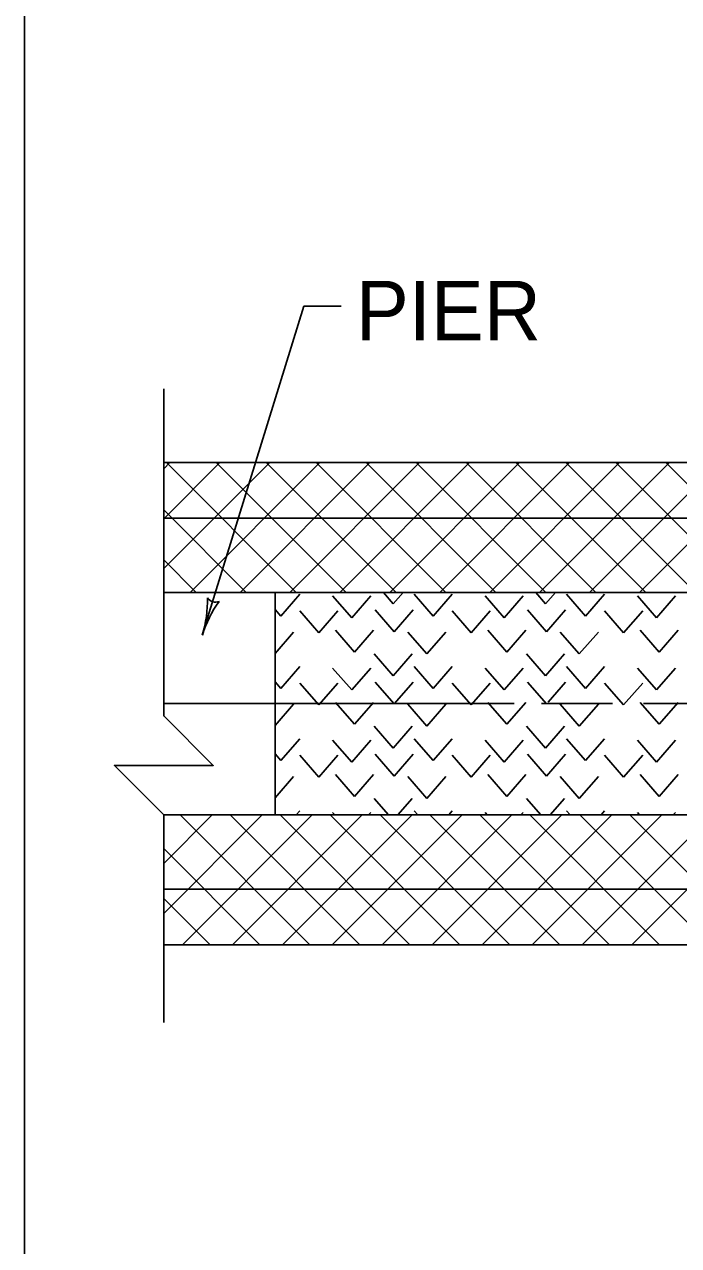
# Model space of a CAD drawing. Extents: x 998.4 to 1037, y 999 to 1022.8.
# Drawn here: x 1007 to 1009.206, y 1010.183 to 1014.298 of the extents above; entities that cross this region are included whole.
import ezdxf

# ---------------------------------------------------------------- set-up
doc = ezdxf.new("R2010")
doc.units = 0
for name, color, linetype in [('Level 1', 7, 'Continuous'), ('Level 10', 7, 'Continuous'), ('Level 11', 7, 'Continuous')]:
    doc.layers.add(name, color=color, linetype=linetype)

msp = doc.modelspace()

# ---------------------------------------------------------------- linework, layer by layer
at = {"layer": 'Level 1'}
for p, q in [((1007.9428, 1013.3488), (1007.6001, 1012.2406)), ((1007.9428, 1013.3488), (1008.0678, 1013.3488)), ((1007.4702, 1012.822), (1013.9702, 1012.822)), ((1007.4702, 1012.8013), (1007.4908, 1012.822)), ((1007.4702, 1012.6328), (1007.6593, 1012.822)), ((1007.4702, 1012.4644), (1007.8278, 1012.822)), ((1007.4702, 1012.822), (1013.9702, 1012.822)), ((1007.4788, 1012.822), (1007.9163, 1012.3845)), ((1007.5587, 1012.3845), (1007.9962, 1012.822)), ((1007.6473, 1012.822), (1008.0848, 1012.3845)), ((1007.7272, 1012.3845), (1008.1647, 1012.822)), ((1007.8158, 1012.822), (1008.2533, 1012.3845)), ((1007.8956, 1012.3845), (1008.3331, 1012.822)), ((1007.9842, 1012.822), (1008.4217, 1012.3845)), ((1008.0641, 1012.3845), (1008.5016, 1012.822)), ((1008.1527, 1012.822), (1008.5902, 1012.3845)), ((1008.2325, 1012.3845), (1008.67, 1012.822)), ((1008.3211, 1012.822), (1008.7586, 1012.3845)), ((1008.4009, 1012.3845), (1008.8384, 1012.822)), ((1008.4895, 1012.822), (1008.927, 1012.3845)), ((1008.5694, 1012.3845), (1009.0069, 1012.822)), ((1008.658, 1012.822), (1009.0955, 1012.3845)), ((1008.7378, 1012.3845), (1009.1753, 1012.822)), ((1008.8264, 1012.822), (1009.2639, 1012.3845)), ((1008.9063, 1012.3845), (1009.3438, 1012.822)), ((1008.9948, 1012.822), (1009.4323, 1012.3845)), ((1009.0748, 1012.3845), (1009.5123, 1012.822)), ((1009.1633, 1012.822), (1009.6008, 1012.3845)), ((1007.4702, 1012.6623), (1007.7479, 1012.3845)), ((1007.4702, 1012.6345), (1013.9702, 1012.6345)), ((1007.4702, 1012.6345), (1013.9702, 1012.6345)), ((1007.4702, 1012.4938), (1007.5794, 1012.3845)), ((1007.4702, 1012.3845), (1007.8452, 1012.3845)), ((1007.4702, 1012.3845), (1007.8452, 1012.3845)), ((1007.8452, 1012.3845), (1007.8452, 1011.6345)), ((1007.8452, 1012.3845), (1010.1577, 1012.3845)), ((1007.8452, 1012.3845), (1007.8452, 1011.6345)), ((1007.8452, 1012.3845), (1010.1577, 1012.3845)), ((1007.8648, 1012.3043), (1007.929, 1012.3779)), ((1008.0396, 1012.3727), (1008.1038, 1012.2989)), ((1008.1038, 1012.2989), (1008.168, 1012.3727)), ((1008.3144, 1012.3779), (1008.3787, 1012.3043)), ((1008.3787, 1012.3043), (1008.4429, 1012.3779)), ((1008.5535, 1012.3727), (1008.6178, 1012.2989)), ((1008.6178, 1012.2989), (1008.6819, 1012.3727)), ((1008.8283, 1012.3779), (1008.8926, 1012.3043)), ((1008.8926, 1012.3043), (1008.9568, 1012.3779)), ((1009.0674, 1012.3727), (1009.1317, 1012.2989)), ((1009.1317, 1012.2989), (1009.1958, 1012.3727)), ((1007.929, 1012.3221), (1007.9933, 1012.2484)), ((1007.9933, 1012.2484), (1008.0575, 1012.3221)), ((1008.1828, 1012.3253), (1008.247, 1012.2516)), ((1008.247, 1012.2516), (1008.3113, 1012.3253)), ((1008.4429, 1012.3221), (1008.5072, 1012.2484)), ((1008.5072, 1012.2484), (1008.5714, 1012.3221)), ((1008.6968, 1012.3253), (1008.7609, 1012.2516)), ((1008.7609, 1012.2516), (1008.8252, 1012.3253)), ((1008.9568, 1012.3221), (1009.0211, 1012.2484)), ((1009.0211, 1012.2484), (1009.0853, 1012.3221)), ((1008.049, 1012.2568), (1008.1133, 1012.1831)), ((1008.1133, 1012.1831), (1008.1775, 1012.2568)), ((1008.2933, 1012.2505), (1008.3576, 1012.1768)), ((1008.3576, 1012.1768), (1008.4218, 1012.2505)), ((1008.5629, 1012.2568), (1008.6272, 1012.1831)), ((1008.6272, 1012.1831), (1008.6914, 1012.2568)), ((1008.8073, 1012.2505), (1008.8715, 1012.1768)), ((1008.8715, 1012.1768), (1008.9358, 1012.2505)), ((1009.0768, 1012.2568), (1009.1411, 1012.1831)), ((1009.1411, 1012.1831), (1009.2053, 1012.2568)), ((1008.1797, 1012.1768), (1008.2439, 1012.1031)), ((1008.2439, 1012.1031), (1008.3081, 1012.1768)), ((1008.6936, 1012.1768), (1008.7578, 1012.1031)), ((1008.7578, 1012.1031), (1008.822, 1012.1768)), ((1007.8648, 1012.061), (1007.929, 1012.1347)), ((1008.0396, 1012.1294), (1008.1038, 1012.0557)), ((1008.1038, 1012.0557), (1008.168, 1012.1294)), ((1008.3144, 1012.1347), (1008.3787, 1012.061)), ((1008.3787, 1012.061), (1008.4429, 1012.1347)), ((1008.5535, 1012.1294), (1008.6178, 1012.0557)), ((1008.6178, 1012.0557), (1008.6819, 1012.1294)), ((1008.8283, 1012.1347), (1008.8926, 1012.061)), ((1008.8926, 1012.061), (1008.9568, 1012.1347)), ((1009.0674, 1012.1294), (1009.1317, 1012.0557)), ((1009.1317, 1012.0557), (1009.1958, 1012.1294)), ((1007.929, 1012.0788), (1007.9933, 1012.0052)), ((1007.9933, 1012.0052), (1008.0575, 1012.0788)), ((1008.1828, 1012.082), (1008.247, 1012.0083)), ((1008.247, 1012.0083), (1008.3113, 1012.082)), ((1008.4429, 1012.0788), (1008.5072, 1012.0052)), ((1008.5072, 1012.0052), (1008.5714, 1012.0788)), ((1008.6968, 1012.082), (1008.7609, 1012.0083)), ((1008.7668, 1012.015), (1008.8252, 1012.082)), ((1008.9568, 1012.0788), (1009.0211, 1012.0052)), ((1009.0211, 1012.0052), (1009.0853, 1012.0788)), ((1008.049, 1012.0136), (1008.1133, 1011.9398)), ((1008.1133, 1011.9398), (1008.1775, 1012.0136)), ((1008.5629, 1012.0136), (1008.6272, 1011.9398)), ((1008.6272, 1011.9398), (1008.6914, 1012.0136)), ((1009.0768, 1012.0136), (1009.1411, 1011.9398)), ((1009.1411, 1011.9398), (1009.2053, 1012.0136)), ((1007.4702, 1012.0095), (1008.6524, 1012.0095)), ((1008.2933, 1012.0073), (1008.3576, 1011.9336)), ((1008.3576, 1011.9336), (1008.4218, 1012.0073)), ((1008.7443, 1012.0095), (1008.9833, 1012.0095)), ((1008.8073, 1012.0073), (1008.8715, 1011.9336)), ((1008.8715, 1011.9336), (1008.9358, 1012.0073)), ((1009.0875, 1012.0095), (1011.9661, 1012.0095)), ((1008.1797, 1011.9336), (1008.2439, 1011.8598)), ((1008.2439, 1011.8598), (1008.3081, 1011.9336)), ((1008.6936, 1011.9336), (1008.7578, 1011.8598)), ((1008.7578, 1011.8598), (1008.822, 1011.9336)), ((1007.8648, 1011.8178), (1007.929, 1011.8914)), ((1008.3144, 1011.8914), (1008.3787, 1011.8178)), ((1008.3787, 1011.8178), (1008.4429, 1011.8914)), ((1008.8283, 1011.8914), (1008.8926, 1011.8178)), ((1008.8926, 1011.8178), (1008.9568, 1011.8914)), ((1008.0396, 1011.8862), (1008.1038, 1011.8124)), ((1008.1038, 1011.8124), (1008.168, 1011.8862)), ((1008.5535, 1011.8862), (1008.6178, 1011.8124)), ((1008.6178, 1011.8124), (1008.6819, 1011.8862)), ((1009.0674, 1011.8862), (1009.1317, 1011.8124)), ((1009.1317, 1011.8124), (1009.1958, 1011.8862)), ((1007.929, 1011.8356), (1007.9933, 1011.7619)), ((1007.9933, 1011.7619), (1008.0575, 1011.8356)), ((1008.1828, 1011.8388), (1008.247, 1011.7651)), ((1008.247, 1011.7651), (1008.3113, 1011.8388)), ((1008.4429, 1011.8356), (1008.5072, 1011.7619)), ((1008.5072, 1011.7619), (1008.5714, 1011.8356)), ((1008.6968, 1011.8388), (1008.7609, 1011.7651)), ((1008.7609, 1011.7651), (1008.8252, 1011.8388)), ((1008.9568, 1011.8356), (1009.0211, 1011.7619)), ((1009.0211, 1011.7619), (1009.0853, 1011.8356)), ((1008.049, 1011.7703), (1008.1133, 1011.6966)), ((1008.1133, 1011.6966), (1008.1775, 1011.7703)), ((1008.5629, 1011.7703), (1008.6272, 1011.6966)), ((1008.6272, 1011.6966), (1008.6914, 1011.7703)), ((1009.0768, 1011.7703), (1009.1411, 1011.6966)), ((1009.1411, 1011.6966), (1009.2053, 1011.7703)), ((1008.2933, 1011.764), (1008.3576, 1011.6903)), ((1008.3576, 1011.6903), (1008.4218, 1011.764)), ((1008.8073, 1011.764), (1008.8715, 1011.6903)), ((1008.8715, 1011.6903), (1008.9358, 1011.764)), ((1007.8452, 1011.6345), (1007.4702, 1011.6345)), ((1007.4702, 1011.3025), (1007.8022, 1011.6345)), ((1007.4702, 1011.4708), (1007.6338, 1011.6345)), ((1007.8452, 1011.6345), (1007.4702, 1011.6345)), ((1007.5256, 1011.6345), (1007.9631, 1011.197)), ((1007.5332, 1011.197), (1007.9707, 1011.6345)), ((1007.694, 1011.6345), (1008.1315, 1011.197)), ((1007.7016, 1011.197), (1008.1391, 1011.6345)), ((1007.8452, 1011.6345), (1010.1577, 1011.6345)), ((1007.8452, 1011.6345), (1010.1577, 1011.6345)), ((1007.8625, 1011.6345), (1008.3, 1011.197)), ((1007.8701, 1011.197), (1008.3076, 1011.6345)), ((1008.0309, 1011.6345), (1008.4684, 1011.197)), ((1008.0385, 1011.197), (1008.476, 1011.6345)), ((1008.1994, 1011.6345), (1008.6369, 1011.197)), ((1008.2069, 1011.197), (1008.6444, 1011.6345)), ((1008.3678, 1011.6345), (1008.8053, 1011.197)), ((1008.3754, 1011.197), (1008.8129, 1011.6345)), ((1008.5363, 1011.6345), (1008.9738, 1011.197)), ((1008.5438, 1011.197), (1008.9813, 1011.6345)), ((1008.7048, 1011.6345), (1009.1423, 1011.197)), ((1008.7123, 1011.197), (1009.1498, 1011.6345)), ((1008.8732, 1011.6345), (1009.3107, 1011.197)), ((1008.8808, 1011.197), (1009.3183, 1011.6345)), ((1009.0416, 1011.6345), (1009.4791, 1011.197)), ((1009.0492, 1011.197), (1009.4867, 1011.6345)), ((1007.4702, 1011.5214), (1007.7946, 1011.197)), ((1013.9702, 1011.3845), (1007.4702, 1011.3845)), ((1013.9702, 1011.3845), (1007.4702, 1011.3845)), ((1007.4702, 1011.3531), (1007.6263, 1011.197)), ((1013.9702, 1011.197), (1007.4702, 1011.197)), ((1013.9702, 1011.197), (1007.4702, 1011.197))]:
    msp.add_line(p, q, dxfattribs=at)
msp.add_lwpolyline([(1007, 1000.5), (1035.5, 1000.5), (1035.5, 1021.5), (1007, 1021.5)], close=True, dxfattribs=at)
for points in [[(1007.4702, 1010.9353), (1007.4702, 1011.6345), (1007.3035, 1011.8013), (1007.6368, 1011.8013), (1007.4702, 1011.9679), (1007.4702, 1013.0708)], [(1008.2107, 1012.3845), (1008.2439, 1012.3463)], [(1008.2439, 1012.3463), (1008.2772, 1012.3845)], [(1008.7246, 1012.3845), (1008.7578, 1012.3463)], [(1008.7578, 1012.3463), (1008.7911, 1012.3845)], [(1007.8452, 1012.3267), (1007.8648, 1012.3043)], [(1007.8452, 1012.1785), (1007.9079, 1012.2505)], [(1007.8452, 1012.0834), (1007.8648, 1012.061)], [(1007.8452, 1011.9353), (1007.9079, 1012.0073)], [(1007.8452, 1011.8403), (1007.8648, 1011.8178)], [(1007.8452, 1011.6921), (1007.9079, 1011.764)], [(1008.1797, 1011.6903), (1008.2283, 1011.6345)], [(1008.2596, 1011.6345), (1008.3081, 1011.6903)], [(1008.6936, 1011.6903), (1008.7423, 1011.6345)], [(1008.7735, 1011.6345), (1008.822, 1011.6903)], [(1007.9171, 1011.6345), (1007.929, 1011.6482)], [(1008.0396, 1011.6429), (1008.0469, 1011.6345)], [(1008.1608, 1011.6345), (1008.168, 1011.6429)], [(1008.3144, 1011.6482), (1008.3264, 1011.6345)], [(1008.431, 1011.6345), (1008.4429, 1011.6482)], [(1008.5535, 1011.6429), (1008.5608, 1011.6345)], [(1008.6747, 1011.6345), (1008.6819, 1011.6429)], [(1008.8283, 1011.6482), (1008.8403, 1011.6345)], [(1008.9449, 1011.6345), (1008.9568, 1011.6482)], [(1009.0674, 1011.6429), (1009.0747, 1011.6345)], [(1009.1885, 1011.6345), (1009.1958, 1011.6429)]]:
    msp.add_lwpolyline(points, dxfattribs=at)
for centre, radius, start, end in [((1007.2269, 1012.356), 0.3906, 342.8134, 1.4822), ((1007.9733, 1012.1252), 0.3906, 144.1606, 162.8073), ((1007.644, 1012.3825), 0.0312, 211.588, 293.7047), ((1007.2269, 1012.356), 0.3906, 342.8012, 342.8134)]:
    msp.add_arc(centre, radius, start, end, dxfattribs=at)
at = {"layer": 'Level 10'}
msp.add_line((1007, 1021.5), (1007, 1000.5), dxfattribs=at)
msp.add_line((1007, 1021.5), (1007, 1000.5), dxfattribs=at)
at = {"layer": 'Level 11'}
msp.add_lwpolyline([(1007, 1021.5), (1035.5, 1021.5), (1035.5, 1000.5), (1007, 1000.5)], close=True, dxfattribs=at)

# ---------------------------------------------------------------- texts
at = {"layer": 'Level 1'}
msp.add_text('PIER', height=0.2, dxfattribs=at).set_placement((1008.1181, 1013.2342))

doc.saveas('drawing.dxf')
